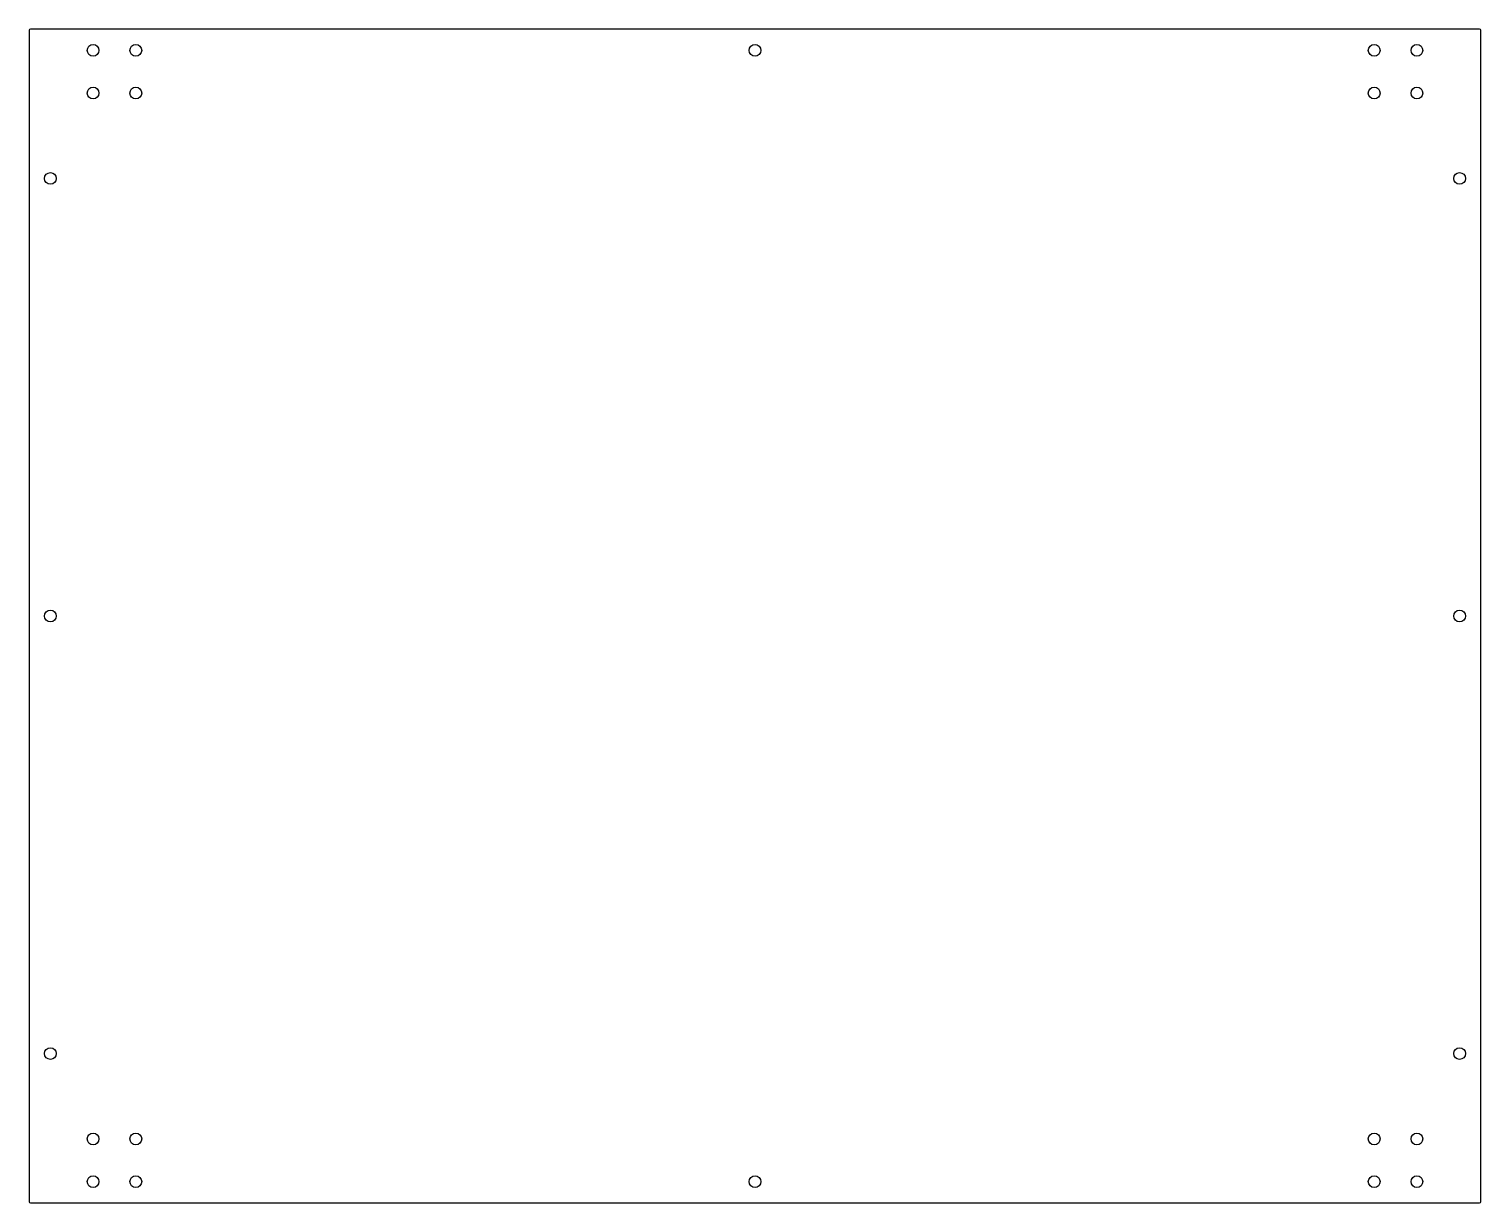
# Model space of a CAD drawing. Header units: millimetres. Extents: x -340 to 340, y -275 to 275.
import ezdxf

# ---------------------------------------------------------------- set-up
doc = ezdxf.new("R2010")
doc.units = ezdxf.units.MM

msp = doc.modelspace()

# ---------------------------------------------------------------- linework, layer by layer
at = {"color": 7, "linetype": 'Continuous', "lineweight": 25}
for p, q in [((-340, 274), (-340, -274)), ((339, 275), (-339, 275)), ((340, -274), (340, 274)), ((-339, -275), (339, -275))]:
    msp.add_line(p, q, dxfattribs=at)
for centre in [(-310, 265), (-290, 265), (0, 265), (290, 265), (310, 265), (-310, 245), (-290, 245), (290, 245), (310, 245), (-330, 205), (330, 205), (-330, 0), (330, 0), (-330, -205), (330, -205), (-310, -245), (-290, -245), (290, -245), (310, -245), (-310, -265), (-290, -265), (0, -265), (290, -265), (310, -265)]:
    msp.add_circle(centre, 2.75, dxfattribs=at)
for centre, start, end in [((-339, 274), 90, 180), ((339, 274), 360, 90), ((-339, -274), 180, 270), ((339, -274), 270, 0)]:
    msp.add_arc(centre, 1, start, end, dxfattribs=at)

doc.saveas('drawing.dxf')
